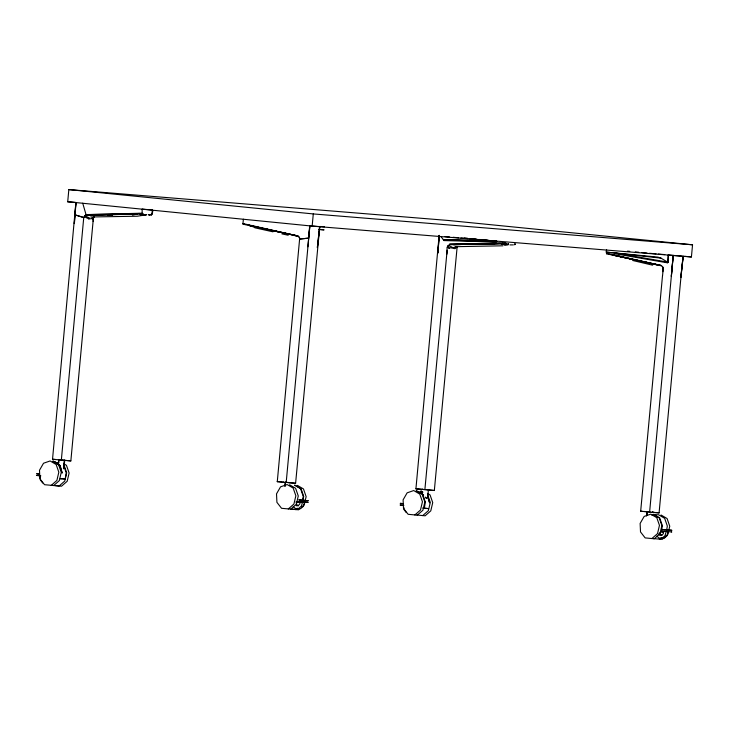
<?xml version="1.0" encoding="UTF-8"?>
<svg xmlns="http://www.w3.org/2000/svg" width="729" height="729" viewBox="0 0 729 729"><rect width="100%" height="100%" fill="white"/><g stroke="black" fill="none" stroke-linecap="round" stroke-linejoin="round"><path stroke-width="1.09" d="M64.125 467.745L63.642 468.802L64.453 460.199L58.384 459.616M64.453 460.199L63.997 467.098L64.744 460.209M243.923 223.666L242.939 223.548L243.413 219.192M606.428 253.136C607.868 255.414 605.152 252.298 606.646 249.856M74.285 223.557L75.898 202.525L52.534 459.261L70.85 460.91L93.367 218.345L94.241 216.486M439.25 235.376L437.883 253.145L439.241 235.44M74.394 223.566L76.007 202.534M439.131 235.431L415.922 488.831L434.338 490.499L457.138 247.022L455.014 248.689L450.121 247.66M646.486 515.558L647.088 511.612M142.119 209.114L142.164 213.205L142.984 213.633A0.939 0.738 -71.7 0 1 142.264 214.444L136.815 213.852L86.186 215.146L84.728 215.711L83.999 217.588L75.087 214.882L83.744 217.561L61.336 460.136M446.677 254.029C447.524 251.35 445.701 245.491 449.675 244.734L500.304 243.44C501.051 243.039 508.222 245.108 505.653 242.793L449.52 244.188L500.304 243.44M662.834 271.698L663.035 267.698L661.795 265.948L612.041 254.795L661.467 265.575L606.765 253.255M662.57 275.526L663.208 269.001M286.187 482.525L309.861 225.817L319.758 226.628L295.6 483.291L277.166 481.623L282.068 481.997M668.666 254.94L673.259 255.396L649.621 512.104L659.089 512.879L681.752 268.5M53.39 461.22L58.502 463.708L58.858 459.68L58.493 463.69L53.39 461.22L60.07 465.649L62.12 472.884L60.07 465.649L59.158 464.583M307.848 246.812L309.861 225.817M446.895 254.047L447.223 250.229M242.939 223.548L297.979 235.986L248.553 225.215L297.869 236.223L299.136 237.062L299.728 239.066L308.586 238.128L309.697 225.799M67.715 201.76L68.836 189.595L448.098 220.459L692.55 244.798L691.42 256.973L312.158 226.099L67.715 201.76L75.634 202.407M277.284 481.641L299.61 239.057L308.586 238.128M285.349 482.234L284.984 486.243L285.349 482.234L289.495 482.589M312.158 226.099L313.288 213.934L692.55 244.798M424.87 489.724L446.786 254.038M427.668 497.734L428.397 489.815L425.326 489.551M649.621 512.104L640.673 511.211L662.524 275.516M667.864 262.103L667.536 262.577L668.11 254.886M93.112 221.406L93.43 218.354L92.674 219.383L93.649 217.433M319.739 226.619L317.352 247.587L318.819 233.927M680.84 277.166L683.128 256.198L681.952 266.696M680.95 277.184L683.228 256.207M318.919 233.098L319.639 226.61M151.887 213.998C149.91 217.679 154.484 210.38 152.06 209.925M151.914 214.317L152.343 209.952M646.614 515.558L646.969 512.596M646.477 515.904L646.933 512.687M60.206 478.616L65.227 479.035L66.23 472.839L63.897 466.077M302.581 500.568L303.246 496.44L300.585 488.712L294.534 485.159M661.303 531.778L663.354 531.997L661.367 531.86L662.36 525.673L659.699 517.945L653.64 514.392L651.753 515.048M514.865 244.525L515.221 243.933A0.939 0.729 81.3 0 1 514.665 244.762L514.428 244.525M300.239 501.661L299.728 504.067L298.17 505.644L296.202 505.716M302.754 500.541L303.72 496.422L301.05 488.731L295.008 485.195M443.551 240.069L443.833 240.57L496.094 241.973L496.768 241.253L496.176 241.199M606.464 252.116L615.558 253.091L667.445 262.066L660.984 258.121L615.349 253.063L615.896 253.911L667.536 262.841L667.892 262.404M305.961 502.144L308.176 502.381L302.581 501.889L301.46 505.999L298.626 508.523M304.576 502.053L303.455 506.163L300.621 508.678L295.227 508.441L293.268 506.464M671.3 531.915L671.783 531.979L666.188 531.487L665.067 535.587L662.233 538.111M668.183 531.651L667.062 535.751L664.228 538.275L658.834 538.038L656.875 536.061M666.652 530.211L667.327 526.019L664.657 518.328L658.615 514.792M84.163 216.659L88.81 218.882L89.385 217.935L84.728 215.711M496.713 241.244L496.066 241.709L443.56 239.923L441.163 236.889M93.777 217.196L91.827 218.135M51.24 485.377L56.889 480.429L58.83 472.182L56.151 464.491L50.11 460.956L43.53 463.234L39.494 470.251L39.885 478.734L44.524 484.703L59.104 486.015L64.753 481.067L66.694 472.82L64.024 465.129M53.664 485.569L59.313 480.621L61.254 472.374L58.575 464.692L52.534 461.156M288.265 508.979L293.915 504.031L295.856 495.784L293.176 488.093L287.135 484.557L280.556 486.835L276.519 493.852L276.911 502.336L281.549 508.304L296.129 509.617L297.742 508.204M290.68 509.17L296.329 504.222L298.279 495.975L295.6 488.293L289.559 484.758M300.166 508.395L298.553 509.808L291.837 509.143M301.779 506.983L304.203 504.869L306.144 496.622L303.464 488.931L297.432 485.396M414.847 514.966L420.496 510.018L422.437 501.771L419.767 494.089L413.726 490.553L407.147 492.831L403.101 499.848L403.492 508.332L408.131 514.3L417.27 515.166L422.92 510.218L424.861 501.971L422.191 494.28L416.15 490.754M422.711 515.613L428.37 510.664L430.31 502.418L427.631 494.727M651.872 538.567L657.522 533.619L659.463 525.372L656.783 517.69L650.742 514.155L644.163 516.433L640.126 523.449L640.518 531.933L645.156 537.902L654.296 538.767L659.945 533.819L661.886 525.573L659.207 517.882L653.166 514.355M659.736 539.214L661.349 537.792M667.545 262.677L668.229 262.139L668.529 254.922M82.732 203.2L86.031 214.608L142.164 213.205M456.91 247.149L453.165 247.55M58.712 462.587L58.056 462.815L58.493 463.69M419.713 491.847L421.59 491.191M422.419 492.184L421.681 492.348L422.109 493.305M92.829 218.582L88.81 218.882M132.45 215.055L137.088 214.116L86.186 215.146M142.483 215.192L146.082 214.845L141.599 214.946L146.082 214.845L137.243 216.231L90.715 216.969M504.614 245.144L508.359 244.643L504.586 244.579L506.609 244.497M513.362 244.889L509.963 244.908M108.029 215.274L112.558 215.128M140.861 214.244L143.121 214.171M491.893 244.215L494.162 244.142M504.35 243.823L506.609 243.75M141.144 214.955L146.082 214.845M137.088 214.116L89.968 215.073M502.974 245.801L455.087 246.703M107.992 215.41L112.503 215.319M140.715 214.745L142.975 214.7M481.969 244.087L500.577 243.696L504.158 244.625L500.577 243.696L453.484 244.652L460.673 244.516M110.17 215.429L112.412 215.392M86.031 214.608L136.815 213.852M151.049 214.362L151.541 214.353M514.537 243.951L515.029 243.942M151.377 214.937L148.224 214.69M443.56 239.923L488.056 240.36L469.968 238.766M443.478 239.759L496.367 241.217M422.337 489.232L423.221 489.35M415.922 488.831L422.793 489.378M152.452 209.697L152.024 209.633M324.423 226.81L319.721 226.482M428.461 508.596L424.342 508.259L425.335 502.071L422.674 494.344L416.623 490.79M319.411 229.553L324.077 229.881L318.646 229.325M682.171 256.143L673.35 255.405M642.285 511.321L640.673 511.211M299.245 501.57L298.589 501.525L302.581 501.889M662.852 531.168L662.196 531.122L667.964 531.678M152.407 209.961L142.538 209.159M652.118 512.113L653.148 512.195L652.683 512.132M55.513 459.47L52.534 459.261M653.64 514.392L657.932 514.811M39.366 473.987L36.605 473.768L38.819 474.005M402.973 503.575L400.212 503.356L402.426 503.593M40.268 475.727L36.45 475.417L40.851 475.855M403.875 505.315L400.057 505.015L402.271 505.252M61.145 478.616L60.671 478.579L65.227 479.035M424.278 508.177L424.752 508.213M297.696 502.181L298.17 502.217M301.223 502.554L297.232 502.217M643.725 511.43L645.52 511.576M649.521 253.282L656.045 253.847M658.223 254.038L664.739 254.594M61.108 478.698L60.516 478.643M304.358 502.081L300.804 501.762M476.338 239.158L473.221 238.866M445.1 236.57L449.629 236.971M453.019 237.271L458.669 237.772M460.928 237.973L467.708 238.565M148.844 214.973L149.409 215.028M503.903 243.878L502.901 243.787M666.753 529.901L662.351 529.464L671.938 530.32L667.536 529.883M646.969 253.054L641.976 252.571M447.232 247.149L449.729 248.452L447.497 247.177L447.652 246.247L448.763 246.912M650.077 511.931L646.787 511.603M68.836 189.595L313.288 213.934M684.631 256.289L691.42 256.973M627.523 251.131L629.747 251.35M635.305 251.906L638.64 252.234M464.346 237.982L467.672 238.31M428.789 489.943L434.302 490.489M652.446 512.214L659.089 512.879M65.3 460.354L70.85 460.91M288.957 482.625L295.582 483.291M666.188 531.487L663.846 531.25L663.335 533.664L661.777 535.232L659.809 535.314L658.269 533.856M422.665 508.004L428.561 508.605M296.083 502.017L300.43 502.454M417.116 515.048L425.135 515.804L430.784 510.856L432.734 502.609L430.055 494.927L427.467 493.405M653.02 538.54L662.16 539.405L667.81 534.457L669.751 526.21L667.081 518.529L661.039 514.993M54.812 485.541L61.528 486.207L67.177 481.268L69.118 473.021L66.448 465.33L63.86 463.817M606.883 252.179L657.85 257.1L660.984 258.121M663.144 268.646L663.035 267.698M479.381 239.467L495.984 241.181M422.957 494.371L423.64 495.201M140.369 214.198L141.481 214.317M608.742 254.312L609.307 254.375M297.879 502.281L296.174 502.053L297.523 502.245M283.134 481.997L283.608 482.06M279.016 232.032L249.701 225.616L254.184 227.175M606.829 253.856L661.467 265.575M243.276 223.666L243.34 224.268L297.979 235.986M272.956 231.813L254.776 227.785M281.877 233.872L288.201 235.239M657.676 264.992L635.843 260.135M294.142 235.403L297.869 236.223M630.029 258.831L612.041 254.795M652.637 265.183L632.617 260.472M248.553 225.215L254.348 226.519M452.262 247.268L448.235 245.281M243.34 224.268L243.486 224.523A0.939 0.729 -71.9 0 1 243.094 223.603M661.804 535.478L660.264 534.02L659.945 532.443M298.197 505.88L296.657 504.432L296.329 502.846M443.278 239.741L443.824 240.406M406.317 512.633L404.003 509.598L403.83 507.466M42.71 483.035L40.396 480.001L40.049 475.755M663.399 268.035L662.625 266.65M299.136 237.062L299.747 238.219M427.668 496.531L429.591 502.81L427.659 496.495M505.306 243.75L505.179 243.14M141.818 214.162L141.69 213.551M502.527 242.912L502.627 243.513M139.039 213.324L139.139 213.925M672.074 267.716L671.336 276.391L673.186 255.387L672.074 267.716M507.894 243.914L508.514 243.914L507.894 243.914M150.11 214.791L149.491 214.927L150.11 214.791M615.586 253.091L615.896 253.637L615.558 253.091M299.4 499.912L298.744 499.866L308.331 500.732L299.4 499.912M426.565 498.344L425.262 497.142L426.529 498.335M422.765 492.111L420.733 491.127L422.784 492.121"/></g></svg>
